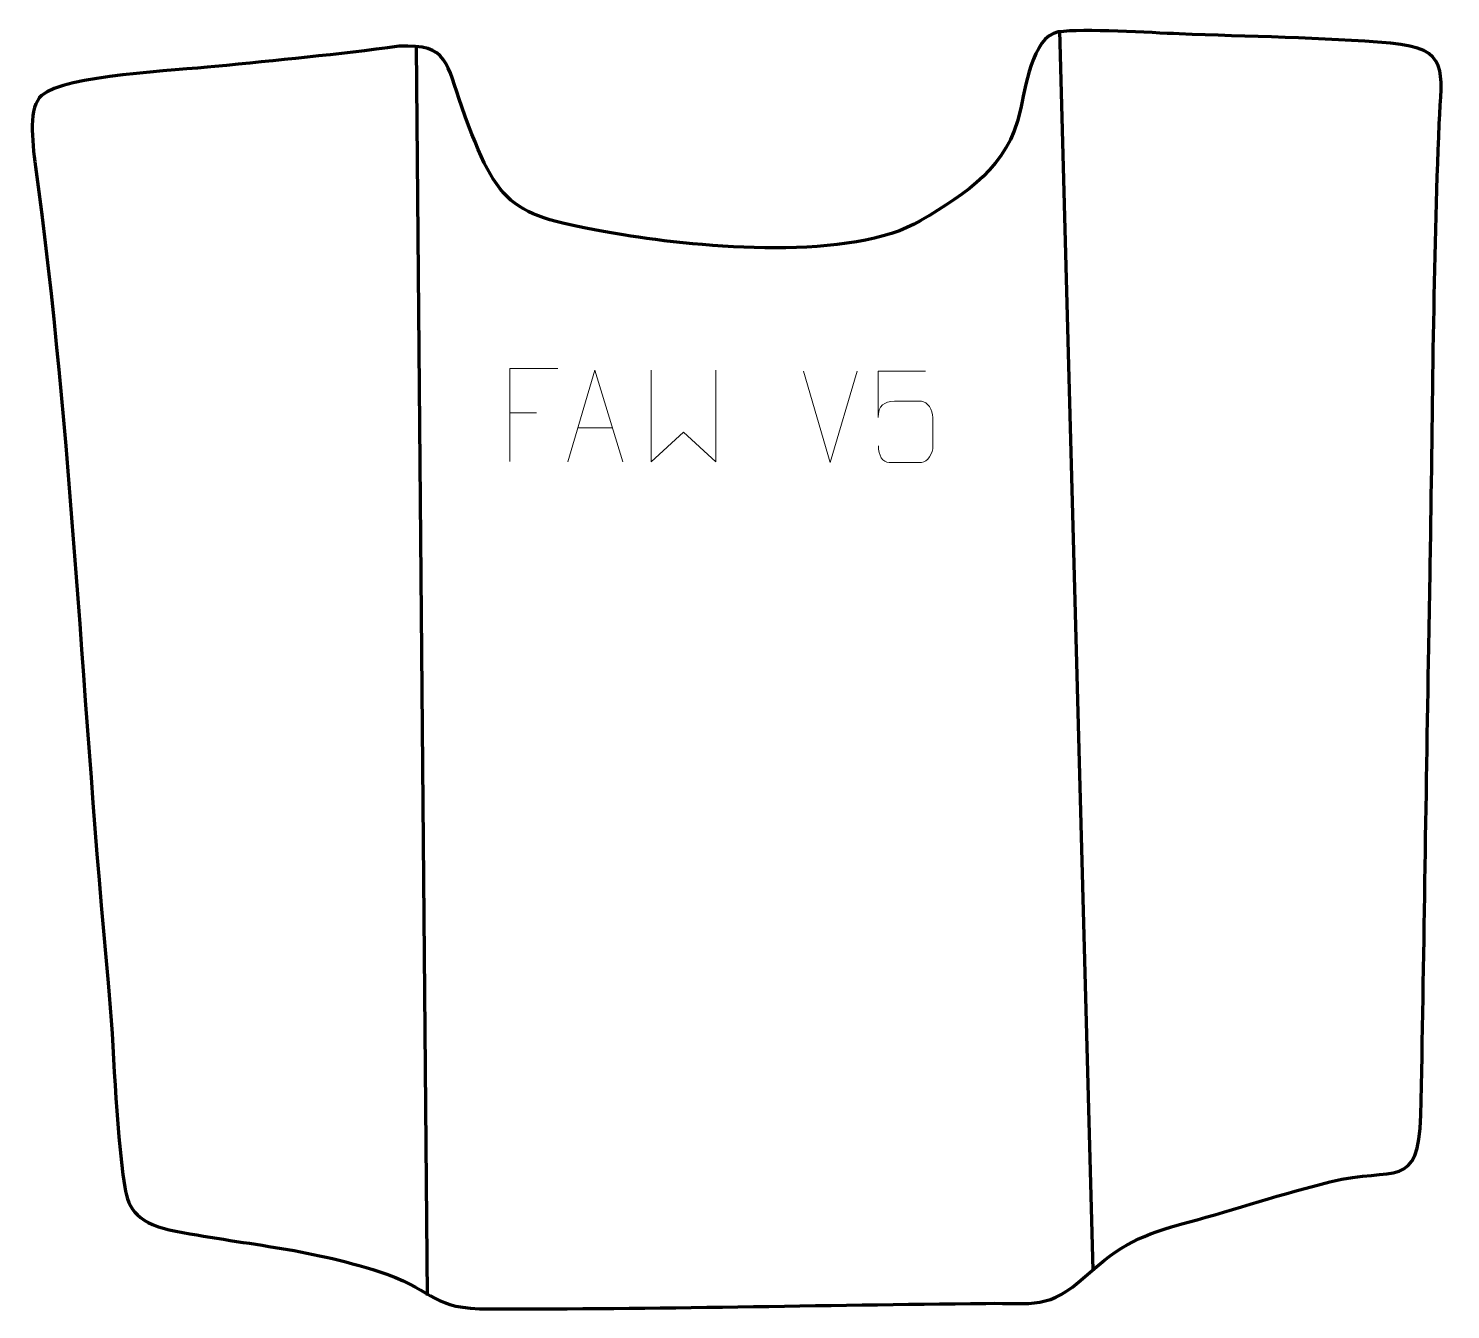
# Model space of a CAD drawing. Header units: millimetres. Extents: x -202 to 186, y -164 to 185.
import ezdxf

# ---------------------------------------------------------------- set-up
doc = ezdxf.new("R2010")
doc.units = ezdxf.units.MM
doc.header["$MEASUREMENT"] = 0
doc.layers.add('layer 2', color=7, linetype='Continuous')
doc.layers.add('layer 3', color=7, linetype='Continuous')

msp = doc.modelspace()

# ---------------------------------------------------------------- linework, layer by layer
at = {"layer": 'layer 2', "color": 142, "lineweight": 158}
for points in [[(79.2198, 184.1363), (79.2198, 184.1363), (88.3141, -153.6044), (88.3141, -153.6044)], [(-96.0247, 179.9006), (-96.0247, 179.9006), (-93.0237, -160.4837), (-93.0237, -160.4837)]]:
    msp.add_open_spline(points, degree=3, dxfattribs=at)
at = {"layer": 'layer 3', "color": 242, "lineweight": 158}
msp.add_open_spline([(-199.77, 147.1384), (-200.7734, 154.4825), (-201.7104, 163.4383), (-198.1268, 166.537), (-198.1268, 166.537), (-191.7157, 172.0808), (-161.1897, 173.3743), (-150.8912, 174.4181), (-150.8912, 174.4181), (-133.9995, 176.1096), (-117.5554, 177.7055), (-100.7042, 179.952), (-100.7042, 179.952), (-87.1953, 180.6372), (-87.8431, 175.2055), (-83.6271, 163.4131), (-83.6271, 163.4131), (-73.2747, 134.6464), (-70.0715, 133.8273), (-39.6378, 128.5541), (-39.6378, 128.5541), (-18.6111, 125.0754), (22.8685, 121.3271), (41.4012, 132.435), (41.4012, 132.435), (54.1024, 140.1314), (65.0957, 146.9426), (68.5118, 162.3367), (68.5118, 162.3367), (69.8132, 168.2013), (71.721, 182.5433), (78.8542, 183.8592), (78.8542, 183.8592), (85.7485, 184.812), (104.2872, 183.6285), (111.8177, 183.3208), (111.8177, 183.3208), (130.5169, 182.5645), (150.9092, 182.3746), (169.3879, 180.7575), (169.3879, 180.7575), (185.7775, 179.3232), (183.3075, 173.2827), (182.7008, 158.8485), (182.7008, 158.8485), (181.0957, 120.667), (180.9434, 81.4259), (180.3187, 43.1385), (180.3187, 43.1385), (180.1721, 34.1545), (180.0203, 25.1707), (179.857, 16.187), (179.857, 16.187), (179.0873, -26.3223), (178.5381, -68.8442), (177.6949, -111.3506), (177.6949, -111.3506), (176.9488, -132.1214), (170.7914, -125.172), (152.9262, -129.522), (152.9262, -129.522), (140.1456, -132.7026), (127.1338, -136.9873), (114.303, -140.5324), (114.303, -140.5324), (101.2912, -144.1275), (96.3393, -146.1847), (86.2469, -155.3239), (86.2469, -155.3239), (76.3, -164.3314), (72.2372, -162.4977), (59.1976, -162.634), (59.1976, -162.634), (14.2522, -163.1007), (-31.0779, -164.2061), (-75.9704, -164.1671), (-75.9704, -164.1671), (-92.0184, -164.1531), (-90.553, -159.5717), (-104.0236, -154.6909), (-104.0236, -154.6909), (-124.697, -147.6919), (-140.8898, -146.8791), (-161.5744, -142.9676), (-161.5744, -142.9676), (-171.7026, -141.0524), (-174.5504, -137.1328), (-175.4771, -130.9484), (-175.4771, -130.9484), (-178.1691, -112.9827), (-178.2766, -93.3562), (-179.9912, -75.2802), (-179.9912, -75.2802), (-187.0944, -0.3977), (-189.7137, 73.5363), (-199.77, 147.1384)], degree=3, knots=[0, 0, 0, 0, 0.04, 0.04, 0.04, 0.04, 0.08, 0.08, 0.08, 0.08, 0.12, 0.12, 0.12, 0.12, 0.16, 0.16, 0.16, 0.16, 0.2, 0.2, 0.2, 0.2, 0.24, 0.24, 0.24, 0.24, 0.28, 0.28, 0.28, 0.28, 0.32, 0.32, 0.32, 0.32, 0.36, 0.36, 0.36, 0.36, 0.4, 0.4, 0.4, 0.4, 0.44, 0.44, 0.44, 0.44, 0.48, 0.48, 0.48, 0.48, 0.52, 0.52, 0.52, 0.52, 0.56, 0.56, 0.56, 0.56, 0.6, 0.6, 0.6, 0.6, 0.64, 0.64, 0.64, 0.64, 0.68, 0.68, 0.68, 0.68, 0.72, 0.72, 0.72, 0.72, 0.76, 0.76, 0.76, 0.76, 0.8, 0.8, 0.8, 0.8, 0.84, 0.84, 0.84, 0.84, 0.88, 0.88, 0.88, 0.88, 0.92, 0.92, 0.92, 0.92, 1, 1, 1, 1], dxfattribs=at)
at = {"layer": 'layer 3', "color": 250, "lineweight": 9}
for points, knots in [([(-57.4469, 92.1041), (-57.4469, 92.1041), (-70.5061, 92.1041), (-70.5061, 92.1041), (-70.5061, 92.1041), (-70.5061, 92.1041), (-70.5061, 66.7914), (-70.5061, 66.7914)], [0, 0, 0, 0, 0.33333333, 0.33333333, 0.33333333, 0.33333333, 1, 1, 1, 1]), ([(-54.7269, 66.7022), (-54.7269, 66.7022), (-47.3559, 91.6557), (-47.3559, 91.6557), (-47.3559, 91.6557), (-47.3559, 91.6557), (-39.786, 66.7022), (-39.786, 66.7022)], [0, 0, 0, 0, 0.33333333, 0.33333333, 0.33333333, 0.33333333, 1, 1, 1, 1]), ([(-32.0721, 91.6508), (-32.0721, 91.6508), (-32.0721, 66.6928), (-32.0721, 66.6928), (-32.0721, 66.6928), (-32.0721, 66.6928), (-23.2294, 74.7575), (-23.2294, 74.7575), (-23.2294, 74.7575), (-23.2294, 74.7575), (-14.387, 66.6934), (-14.387, 66.6934), (-14.387, 66.6934), (-14.387, 66.6934), (-14.387, 91.6508), (-14.387, 91.6508)], [0, 0, 0, 0, 0.2, 0.2, 0.2, 0.2, 0.4, 0.4, 0.4, 0.4, 0.6, 0.6, 0.6, 0.6, 1, 1, 1, 1]), ([(42.6735, 91.4451), (42.6735, 91.4451), (29.8218, 91.4451), (29.8218, 91.4451), (29.8218, 91.4451), (29.8221, 87.2145), (29.8221, 82.9836), (29.8218, 78.7524), (29.8218, 78.7524), (29.8215, 82.0625), (31.4525, 83.1343), (34.2645, 83.1948), (34.2645, 83.1948), (36.7041, 83.1951), (39.1436, 83.1951), (41.5828, 83.1948), (41.5828, 83.1948), (43.2326, 83.2016), (44.7075, 80.8211), (44.736, 78.7524), (44.736, 78.7524), (44.7357, 76.1651), (44.7357, 73.5775), (44.736, 70.9898), (44.736, 70.9898), (44.7822, 69.0304), (43.2828, 66.5941), (41.6569, 66.5356), (41.6569, 66.5356), (39.7004, 66.5359), (34.8054, 66.5359), (32.8484, 66.5356), (32.8484, 66.5356), (31.0029, 66.5268), (29.8958, 68.4916), (29.875, 71.0427)], [0, 0, 0, 0, 0.1, 0.1, 0.1, 0.1, 0.2, 0.2, 0.2, 0.2, 0.3, 0.3, 0.3, 0.3, 0.4, 0.4, 0.4, 0.4, 0.5, 0.5, 0.5, 0.5, 0.6, 0.6, 0.6, 0.6, 0.7, 0.7, 0.7, 0.7, 0.8, 0.8, 0.8, 0.8, 1, 1, 1, 1])]:
    msp.add_open_spline(points, degree=3, knots=knots, dxfattribs=at)
for points in [[(16.757, 66.4848), (16.757, 66.4848), (9.4352, 91.4384), (9.4352, 91.4384)], [(24.0789, 91.4384), (24.0789, 91.4384), (16.7571, 66.4848), (16.7571, 66.4848)], [(-70.5061, 80.0535), (-70.5061, 80.0535), (-63.2348, 80.0535), (-63.2348, 80.0535)], [(-52.0043, 75.9516), (-52.0043, 75.9516), (-42.5086, 75.9516), (-42.5086, 75.9516)]]:
    msp.add_open_spline(points, degree=3, dxfattribs=at)

doc.saveas('drawing.dxf')
